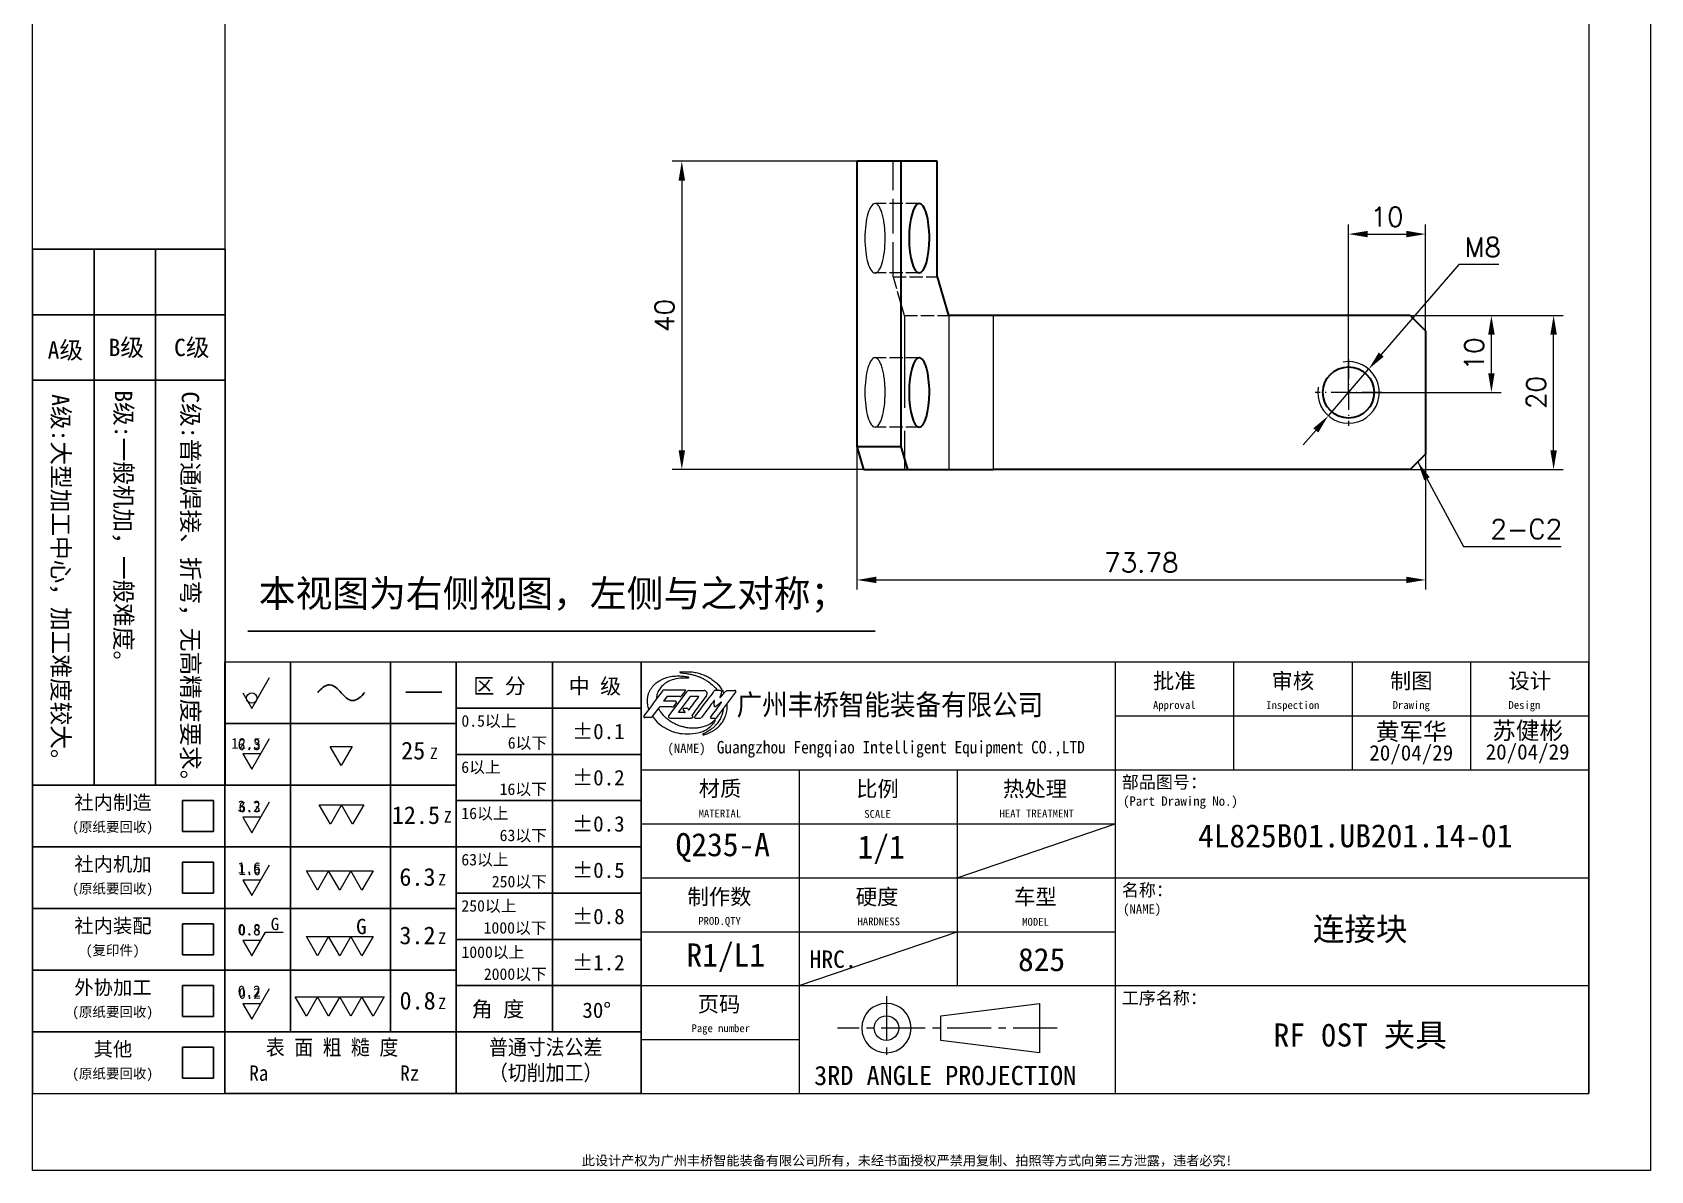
# Model space of a CAD drawing. Header units: millimetres. Extents: x -162325 to -83245, y 277409 to 326486.
# Drawn here: x -153038.7 to -152828.7, y 301368.1 to 301515.8 of the extents above; entities that cross this region are included whole.
import ezdxf
from ezdxf.enums import TextEntityAlignment as Align

# ---------------------------------------------------------------- set-up
doc = ezdxf.new("R2010")
doc.units = ezdxf.units.MM
for name, pattern in [('CENTER2', [28.575, 19.05, -3.175, 3.175, -3.175]), ('DASHDOT', [18.5, 12, -3, 0.5, -3]), ('DASHED', [15, 12, -3])]:
    doc.linetypes.add(name, pattern=pattern)
for name, color, linetype, lineweight in [('A4', 3, 'Continuous', 20), ('图框', 7, 'Continuous', 20), ('尺寸线', 3, 'Continuous', 13), ('文字', 1, 'Continuous', 13), ('细实线', 4, 'Continuous', 25)]:
    doc.layers.add(name, color=color, linetype=linetype, lineweight=lineweight)
doc.layers.add('Dim', color=3, linetype='Continuous')
doc.layers.add('MARK', color=7, linetype='Continuous')
doc.styles.add('CH-1', font='')
doc.styles.add('MX_NOTE_STANDARD', font='txt.shx', dxfattribs={"bigfont": 'extfont.shx'})
doc.styles.get("Standard").update_dxf_attribs({"font": 'txt', "bigfont": 'gbcbig.shx'})
doc.styles.get('CH-1').set_extended_font_data('SimSun')
doc.dimstyles.new('副本01', dxfattribs={"dimtxt": 2.5, "dimasz": 2.5, "dimexe": 1.25, "dimexo": 0, "dimgap": 1, "dimtad": 1, "dimdsep": 46, "dimtxsty": 'Standard', "dimcen": 1, "dimclrd": 3, "dimclre": 3, "dimclrt": 1, "dimadec": 1, "dimazin": 2, "dimtfac": 1, "dimtmove": 0, "dimatfit": 3, "dimfxl": 0, "dimtolj": 1, "dimlwd": -1, "dimlwe": -1, "dimarcsym": 0})
doc.dimstyles.new('副本01$3', dxfattribs={"dimtxt": 2.5, "dimasz": 2.5, "dimexe": 1.25, "dimexo": 0, "dimgap": 1, "dimtad": 1, "dimtih": 1, "dimtoh": 1, "dimdsep": 46, "dimtxsty": 'Standard', "dimcen": 1, "dimclrd": 3, "dimclre": 3, "dimclrt": 1, "dimadec": 1, "dimazin": 2, "dimtfac": 1, "dimtmove": 0, "dimatfit": 3, "dimfxl": 0, "dimtolj": 1, "dimlwd": -1, "dimlwe": -1, "dimarcsym": 0})

# ---------------------------------------------------------------- blocks, each defined once
blk = doc.blocks.new('A$C34C2392C')
at = {"linetype": 'CENTER2', "ltscale": 0.3}
for p, q in [((-5.53, 4.13), (-5.53, -4.13)), ((16.64, 0), (-11.88, 0))]:
    blk.add_line(p, q, dxfattribs=at)
for p, q in [((1.54, 1.6), (14.34, 3.2)), ((14.34, 3.2), (14.34, -3.2)), ((1.54, -1.6), (1.54, 1.6)), ((14.34, -3.2), (1.54, -1.6))]:
    blk.add_line(p, q)
for radius in [3.2, 1.6]:
    blk.add_arc((-5.53, 0), radius, 0, 359.9894)
blk = doc.blocks.new('A$C67844AE1')
for p, q in [((-492, 112), (0, 112)), ((-246, 112), (-246, -112)), ((-184.5, 112), (-184.5, 56)), ((-123, 112), (-123, 56)), ((-61.5, 112), (-61.5, 56)), ((0, -112), (0, 112)), ((-246, 84), (0, 84)), ((-492, 68), (-492, -112)), ((-492, 68), (-492, -112)), ((-492, -112), (-492, 68)), ((-492, 68), (-492, -112)), ((-492, 68), (-492, -112)), ((-492, 68), (-492, -112)), ((-492, 68), (-492, -112)), ((-492, 68), (-492, -112)), ((-492, 68), (-492, -112)), ((-492, -112), (-492, 68)), ((-492, 68), (-492, -112)), ((-492, 68), (-492, -112)), ((-492, 68), (-492, -112)), ((-492, 68), (-492, -112)), ((-492, 56), (0, 56)), ((-410, 56), (-410, -112)), ((-328, 56), (-328, -56)), ((-492, 28), (-246, 28)), ((-492, 0), (0, 0)), ((-492, -28), (-246, -28)), ((-492, -56), (0, -56)), ((-492, -84), (-410, -84)), ((-492, -112), (0, -112))]:
    blk.add_line(p, q)
at = {"color": 4, "ltscale": 0.5}
for p, q in [((-478.69, 93.94), (-480.4, 91.69)), ((-468.38, 96.54), (-477.68, 84.12)), ((-467.07, 97.19), (-459.37, 97.19)), ((-451.05, 97.21), (-453.64, 97.21)), ((-452.68, 83.09), (-442.89, 96.32)), ((-447.54, 97.19), (-443.33, 97.19)), ((-482.7, 88.42), (-486.55, 83.35)), ((-473.82, 90.78), (-475.13, 88.89)), ((-469.28, 85.77), (-472.57, 85.77)), ((-469.23, 85.85), (-470.11, 87.32)), ((-467.8, 87.76), (-469.94, 87.76)), ((-467.8, 87.76), (-467.42, 87.1)), ((-486.98, 83.13), (-490.13, 83.13)), ((-477.02, 82.81), (-465.96, 82.81)), ((-463.75, 82.81), (-461.35, 82.81))]:
    blk.add_line(p, q, dxfattribs=at)
for centre, radius, start, end in [((-479.96, 96.37), 1.09, 90, 143.21463), ((-478.65, 93.91), 0.0547, 90, 142.95764), ((-471.7, 94.51), 0.547, 270, 322.84702), ((-469.22, 97.24), 0.219, 322.84702, 90), ((-467.07, 95.55), 1.64, 90, 143.17909), ((-466.36, 94.15), 0.0547, 90, 143.28021), ((-462.24, 94.15), 0.0547, 323.81172, 90), ((-459.37, 95.55), 1.64, 323.50405, 90), ((-453.64, 96.66), 0.547, 90, 142.76053), ((-443.33, 96.64), 0.547, 323.51537, 90), ((-490.13, 83.68), 0.547, 143.21463, 270), ((-482.27, 88.08), 0.547, 90, 142.7804), ((-480.35, 91.65), 0.0547, 142.95764, 270), ((-477.02, 83.63), 0.821, 143.17909, 270), ((-472.57, 85.82), 0.0547, 143.28021, 270), ((-469.28, 85.82), 0.0547, 270, 30.87346), ((-467.37, 87.13), 0.0547, 209.84044, 323.81172), ((-454.06, 91.84), 0.137, 354.5829, 143.44023), ((-450.47, 90.95), 0.137, 323.3038, 127.26931), ((-486.98, 83.68), 0.547, 270, 322.7804), ((-463.75, 83.36), 0.547, 142.76053, 270), ((-461.35, 83.63), 0.821, 270, 323.34145), ((-455.78, 83.14), 0.274, 143.38703, 270), ((-453.12, 83.41), 0.547, 270, 323.51537)]:
    blk.add_arc(centre, radius, start, end, dxfattribs=at)
at = {"color": 3, "ltscale": 0.5}
for points, knots in [([(-488.04, 87.39), (-488.26, 88.17), (-488.62, 89.51), (-488.76, 91.4), (-488.68, 92.96), (-488.48, 94.48), (-488, 95.94), (-487.33, 97.33), (-486.52, 98.55), (-485.58, 99.92), (-484.11, 101.17), (-482.08, 102.53), (-479.62, 103.66), (-476.63, 104.53), (-473.49, 104.75), (-470.85, 104.68), (-469.01, 104.49), (-468.06, 104.35), (-467.6, 104.19), (-467.36, 104.11), (-467.38, 103.84), (-467.51, 103.6), (-467.67, 103.59), (-467.75, 103.59)], [0.033361, 0.033361, 0.033361, 0.033361, 0.471833, 0.793856, 1.06763, 1.327784, 1.632518, 1.904259, 2.171672, 2.434164, 2.811787, 3.221221, 3.771763, 4.287691, 4.918993, 5.487196, 5.736969, 5.935719, 6.004988, 6.011363, 6.068145, 6.111246, 6.151841, 6.151841, 6.151841, 6.151841]), ([(-467.75, 103.59), (-468.68, 103.59), (-471.11, 103.61), (-474.79, 103.2), (-478.26, 101.79), (-481.06, 99.79), (-482.97, 97.34), (-484.02, 94.85), (-483.98, 93.42), (-483.93, 92.89)], [0, 0, 0, 0, 0.511401, 1.333961, 2.006207, 2.544799, 3.201133, 3.690752, 3.982461, 3.982461, 3.982461, 3.982461]), ([(-471.87, 106.78), (-471.88, 106.81), (-471.89, 106.89), (-471.08, 106.94), (-470.13, 106.96), (-468.28, 106.92), (-466.29, 106.88), (-463.95, 106.66), (-461.43, 105.9), (-458.86, 105.11), (-456.84, 103.98), (-455.05, 102.78), (-453.35, 101.59), (-451.64, 99.9), (-450.32, 98.09), (-449.42, 96.69), (-449.1, 95.93), (-449.03, 95.74)], [0, 0, 0, 0, 0.013513, 0.041806, 0.340693, 0.661167, 1.001786, 1.450195, 1.93793, 2.441413, 2.919246, 3.201062, 3.624217, 4.053268, 4.510623, 4.853859, 4.962074, 4.962074, 4.962074, 4.962074]), ([(-453.89, 81.8), (-454.16, 81.48), (-455.09, 80.34), (-457.47, 79.09), (-460.29, 78.15), (-463.1, 77.56), (-465.75, 77.56), (-468.2, 77.74), (-470.34, 78.3), (-472.37, 78.87), (-474.59, 79.8), (-476.8, 81.11), (-479.03, 82.63), (-480.66, 84.59), (-482.11, 86.33), (-482.76, 87.47), (-483.04, 87.97)], [0, 0, 0, 0, 0.227272, 0.804496, 1.430419, 1.862632, 2.367125, 2.88024, 3.204387, 3.579335, 4.036384, 4.516387, 4.985288, 5.507707, 5.907232, 6.223175, 6.223175, 6.223175, 6.223175]), ([(-449.38, 87.54), (-449.46, 86.95), (-449.59, 86.05), (-449.95, 84.79), (-450.37, 83.78), (-450.81, 82.63), (-451.45, 81.57), (-452.25, 80.24), (-453.23, 79.21), (-454.33, 78.01), (-455.64, 77.09), (-456.98, 76.11), (-458.35, 75.36), (-459.16, 74.85), (-459.95, 74.68), (-459.94, 74.21), (-459.66, 74.19), (-459.5, 74.17)], [0.004933, 0.004933, 0.004933, 0.004933, 0.333622, 0.498315, 0.724349, 0.934741, 1.17012, 1.401267, 1.780901, 1.94954, 2.292483, 2.648069, 2.865789, 3.139575, 3.199954, 3.253921, 3.331828, 3.331828, 3.331828, 3.331828]), ([(-459.5, 74.17), (-459.15, 74.26), (-457.82, 74.59), (-455.91, 75.45), (-453.81, 76.77), (-452.04, 78.05), (-450.46, 79.78), (-449.21, 81.63), (-448.18, 83.92), (-447.35, 86.77), (-447.31, 89.06), (-447.29, 90.37)], [0, 0, 0, 0, 0.196818, 0.752706, 1.133972, 1.558354, 1.94217, 2.414014, 2.774875, 3.316286, 4.02771, 4.02771, 4.02771, 4.02771]), ([(-486.11, 83.93), (-485.59, 83.17), (-484.11, 80.96), (-480.4, 78.04), (-475.71, 75.67), (-470.4, 74.54), (-465.25, 74.57), (-460.35, 75.58), (-456.79, 77.65), (-454.68, 79.82), (-453.68, 81.05), (-453.44, 81.92), (-453.76, 82.01), (-453.85, 81.87), (-453.89, 81.8)], [0.008574, 0.008574, 0.008574, 0.008574, 0.511088, 1.461558, 2.551285, 3.372869, 4.408758, 5.360341, 6.07413, 6.646139, 6.965728, 7.014048, 7.055407, 7.097199, 7.097199, 7.097199, 7.097199])]:
    blk.add_open_spline(points, degree=3, knots=knots, dxfattribs=at)
blk.add_spline([(-471.87, 106.78), (-471.8, 106.48), (-471.33, 106.32), (-469.95, 106.19), (-468.71, 106.01), (-466.81, 105.67), (-464.7, 105.2), (-462.88, 104.66), (-461.09, 103.98), (-459.43, 103.08), (-457.89, 102.22), (-455.32, 100.34), (-454.15, 99.25), (-453.58, 98.66), (-452.29, 97.2)], degree=3, dxfattribs=at)
at = {"color": 4, "ltscale": 0.5}
for points, knots in [([(-480.84, 97.02), (-480.93, 96.9), (-481.02, 96.78), (-481.12, 96.65), (-484.27, 92.44), (-487.42, 88.22), (-490.57, 84.01)], [-0.084236, -0.084236, -0.084236, -0.084236, 0, 0, 0, 2.885251, 2.885251, 2.885251, 2.885251]), ([(-479.96, 97.46), (-479.82, 97.46), (-479.68, 97.46), (-479.54, 97.46), (-479.54, 97.46), (-479.54, 97.46), (-479.54, 97.46), (-476.38, 97.46), (-473.23, 97.46), (-470.08, 97.46), (-470.08, 97.46), (-470.08, 97.46), (-470.08, 97.46), (-469.79, 97.46), (-469.51, 97.46), (-469.22, 97.46)], [-0.077734, -0.077734, -0.077734, -0.077734, 0, 0, 0, 0, 0, 0, 1.729211, 1.729211, 1.729211, 1.729211, 1.729211, 1.729211, 1.885805, 1.885805, 1.885805, 1.885805]), ([(-471.7, 93.97), (-471.72, 93.97), (-471.75, 93.97), (-471.77, 93.97), (-471.77, 93.97), (-471.77, 93.97), (-471.77, 93.97), (-474.06, 93.97), (-476.36, 93.97), (-478.65, 93.97)], [-0.012966, -0.012966, -0.012966, -0.012966, 0, 0, 0, 0, 0, 0, 1.257183, 1.257183, 1.257183, 1.257183]), ([(-469.05, 97.11), (-469.2, 96.9), (-469.36, 96.7), (-469.52, 96.49), (-469.52, 96.49), (-469.52, 96.49), (-469.52, 96.49), (-470.05, 95.79), (-470.58, 95.09), (-471.11, 94.39), (-471.11, 94.39), (-471.11, 94.39), (-471.11, 94.39), (-471.16, 94.32), (-471.21, 94.25), (-471.26, 94.18)], [-0.1423966, -0.1423966, -0.1423966, -0.1423966, 0, 0, 0, 0, 0, 0, 0.4822707, 0.4822707, 0.4822707, 0.4822707, 0.4822707, 0.4822707, 0.529029, 0.529029, 0.529029, 0.529029]), ([(-454.08, 96.99), (-454.23, 96.79), (-454.39, 96.58), (-454.54, 96.38), (-457.68, 92.25), (-460.82, 88.12), (-463.96, 83.99), (-464.04, 83.89), (-464.11, 83.79), (-464.19, 83.69)], [-0.140102, -0.140102, -0.140102, -0.140102, 0, 0, 0, 2.844058, 2.844058, 2.844058, 2.913465, 2.913465, 2.913465, 2.913465]), ([(-451.05, 97.21), (-450.96, 97.2), (-450.76, 97.2), (-450.41, 97.03), (-450.21, 96.52), (-450.3, 95.87), (-450.55, 95.18), (-450.83, 94.49), (-451, 93.99), (-451.13, 93.7), (-451.11, 93.59), (-450.99, 93.55), (-450.82, 93.63), (-450.49, 93.98), (-449.97, 94.64), (-449.25, 95.48), (-448.57, 96.28), (-447.99, 96.81), (-447.66, 97.09), (-447.54, 97.19)], [0, 0, 0, 0, 0.047379, 0.11361, 0.198731, 0.32589, 0.467244, 0.599055, 0.733672, 0.758899, 0.77069, 0.790267, 0.820293, 0.867992, 1.054564, 1.278066, 1.476304, 1.62487, 1.711224, 1.711224, 1.711224, 1.711224]), ([(-469.94, 87.76), (-469.98, 87.77), (-470.04, 87.77), (-470.11, 87.72), (-470.16, 87.66), (-470.17, 87.58), (-470.16, 87.49), (-470.14, 87.4), (-470.13, 87.35), (-470.11, 87.32)], [0, 0, 0, 0, 0.0189462, 0.0330559, 0.0436533, 0.0575788, 0.0766083, 0.0956988, 0.1082528, 0.1082528, 0.1082528, 0.1082528]), ([(-456, 83.3), (-455.85, 83.49), (-455.71, 83.69), (-455.56, 83.88), (-455.56, 83.88), (-455.56, 83.88), (-455.56, 83.88), (-453.83, 86.21), (-452.09, 88.54), (-450.36, 90.87)], [-0.132838, -0.132838, -0.132838, -0.132838, 0, 0, 0, 0, 0, 0, 1.591518, 1.591518, 1.591518, 1.591518])]:
    blk.add_open_spline(points, degree=3, knots=knots, dxfattribs=at)
for points in [[(-466.4, 94.18), (-468.47, 91.41), (-470.54, 88.63), (-472.61, 85.86)], [(-462.19, 94.12), (-463.9, 91.78), (-465.62, 89.44), (-467.33, 87.1)], [(-466.36, 94.2), (-464.99, 94.2), (-463.61, 94.2), (-462.24, 94.2)], [(-458.05, 94.58), (-460.57, 91.18), (-463.09, 87.78), (-465.6, 84.38)], [(-476.05, 88.63), (-478.12, 88.63), (-480.19, 88.63), (-482.27, 88.63)], [(-474.4, 91.6), (-476.39, 91.6), (-478.37, 91.6), (-480.35, 91.6)], [(-454.17, 91.93), (-456.01, 89.44), (-457.9, 86.89), (-460.7, 83.14)], [(-454.14, 89.56), (-454.07, 90.32), (-454, 91.07), (-453.92, 91.83)], [(-453.14, 89.09), (-452.28, 89.74), (-451.41, 90.4), (-450.55, 91.06)], [(-455.78, 82.86), (-454.89, 82.86), (-454, 82.86), (-453.12, 82.86)]]:
    blk.add_open_spline(points, degree=3, dxfattribs=at)
for points in [[(-476.05, 88.63), (-475.64, 88.63), (-475.39, 88.67), (-475.28, 88.75), (-475.13, 88.89)], [(-473.82, 90.78), (-473.73, 90.98), (-473.72, 91.25), (-473.81, 91.45), (-473.97, 91.55), (-474.16, 91.58), (-474.4, 91.6)], [(-465.6, 84.38), (-465.63, 84.34), (-465.63, 84.25), (-465.53, 84.03), (-465.37, 83.78), (-465.15, 83.42), (-465.08, 83.29), (-465.14, 83.12), (-465.4, 82.96), (-465.69, 82.87), (-465.96, 82.81)], [(-454.14, 89.56), (-454.15, 89.22), (-454.12, 88.97), (-453.96, 88.83), (-453.76, 88.76), (-453.62, 88.78), (-453.43, 88.86), (-453.14, 89.09)]]:
    blk.add_spline(points, degree=3, dxfattribs=at)
at = {"layer": '细实线', "color": 0, "linetype": 'Continuous'}
for p, q in [((-492, 112), (-492, 56)), ((-492, 68), (-492, -112)), ((-492, 68), (-492, -112)), ((-492, 68), (-492, -112))]:
    blk.add_line(p, q, dxfattribs=at)
at = {"lineweight": 35, "xscale": 4, "yscale": 4, "zscale": 4}
blk.add_blockref('A$C34C2392C', (-342.56, -78.03), dxfattribs=at)
at = {"style": 'CH-1'}
for s, height, p in [('批准', 8.111, (-215.25, 102.29)), ('审核', 8.111, (-153.75, 102.29)), ('制图', 8.111, (-92.25, 102.29)), ('设计', 8.111, (-30.75, 102.29)), ('Approval', 4.055, (-215.25, 89.12)), ('Inspection', 4.055, (-153.75, 89.12)), ('Drawing', 4.055, (-92.25, 89.12)), ('Design  ', 4.055, (-30.75, 89.12)), ('比例', 8.111, (-369.33, 46.29)), ('MATERIAL', 4.056, (-451.13, 33.33)), ('SCALE', 4.055, (-369.28, 33.12)), ('制作数', 8.111, (-451.33, -9.71)), ('车型', 8.111, (-287.33, -9.71)), ('PROD.QTY', 4.055, (-451.28, -22.88)), ('MODEL', 4.055, (-287.28, -22.88)), ('3RD ANGLE PROJECTION', 10, (-334.19, -102.63))]:
    blk.add_text(s, height=height, dxfattribs=at).set_placement(p, align=Align.MIDDLE)
at = {"lineweight": 35, "style": 'CH-1'}
for s, height, p in [('(NAME)', 4.868, (-478.38, 64.74)), ('部品图号：', 6.489, (-242.53, 46.37)), ('(Part Drawing No.)', 4.8676, (-241.87, 37.35)), ('名称：', 6.489, (-242.53, -9.63)), ('(NAME)', 4.868, (-241.87, -18.65)), ('工序名称：', 6.489, (-242.53, -65.63))]:
    blk.add_text(s, height=height, dxfattribs=at).set_placement(p)
at = {"style": 'CH-1'}
blk.add_text('材质', height=8.111, dxfattribs=at).set_placement((-462.11, 42.24))
at = {"lineweight": 35, "style": 'CH-1'}
for s, height, p in [('热处理', 8.111, (-287.56, 46.27)), ('HEAT TREATMENT', 4.0553, (-286.66, 33.32)), ('硬度', 8.111, (-369.56, -9.73)), ('HARDNESS', 4.055, (-368.66, -22.68)), ('HRC.', 9, (-392.33, -42.26, -1000.32)), ('页码', 8.111, (-451.56, -65.73)), ('Page number', 4.0553, (-450.66, -78.68))]:
    blk.add_text(s, height=height, dxfattribs=at).set_placement(p, align=Align.MIDDLE)
at = {"layer": 'MARK', "style": 'CH-1', "width": 0.9}
blk.add_text('广州丰桥智能装备有限公司', height=10.8, dxfattribs=at).set_placement((-442.41, 84.37))
at = {"layer": 'MARK', "insert": (-452.72, 70.99), "char_height": 6.5, "width": 556.9513, "attachment_point": 1, "style": 'CH-1'}
blk.add_mtext('{\\W0.9;Guangzhou Fengqiao Intelligent Equipment CO.,LTD}', dxfattribs=at)
blk = doc.blocks.new('A$C32AF00EF')
for p, q in [((0, 0), (2.89, 5)), ((-1.44, 2.5), (0, 0))]:
    blk.add_line(p, q)
blk.add_circle((0, 1.67), 0.833)
blk = doc.blocks.new('A$C553B2148')
for p, q in [((1.44, 0), (-1.44, 0)), ((-1.44, 0), (0, -2.5)), ((0, -2.5), (2.89, 2.5))]:
    blk.add_line(p, q)
at = {"style": 'MX_NOTE_STANDARD'}
blk.add_attdef('12.5', text='', height=1.75, dxfattribs=at).set_placement((1.44, 0.28), align=Align.BOTTOM_RIGHT)
blk = doc.blocks.new('A$C1377093C')
for p, q in [((0, 0), (-1.44, 2.5)), ((-1.44, 2.5), (1.44, 2.5)), ((1.44, 2.5), (0, 0))]:
    blk.add_line(p, q)
blk = doc.blocks.new('A$C6D2D6B6B')
for p, q in [((0, 0), (-1.44, 2.5)), ((-1.44, 2.5), (1.44, 2.5)), ((1.44, 2.5), (0, 0)), ((1.44, 2.5), (4.33, 2.5)), ((2.89, 0), (1.44, 2.5)), ((4.33, 2.5), (2.89, 0))]:
    blk.add_line(p, q)
blk = doc.blocks.new('A$C62DD302B')
for p, q in [((-2.89, 0), (-4.33, 2.5)), ((-4.33, 2.5), (-1.44, 2.5)), ((-1.44, 2.5), (-2.89, 0)), ((-1.44, 2.5), (1.44, 2.5)), ((0, 0), (-1.44, 2.5)), ((1.44, 2.5), (0, 0)), ((2.89, 0), (1.44, 2.5)), ((1.44, 2.5), (4.33, 2.5)), ((4.33, 2.5), (2.89, 0))]:
    blk.add_line(p, q)
blk = doc.blocks.new('A$C077E39D2')
for p, q in [((-4.33, -2.5), (-5.77, 0)), ((-5.77, 0), (-2.89, 0)), ((-2.89, 0), (-4.33, -2.5)), ((-2.89, 0), (0, 0)), ((-1.44, -2.5), (-2.89, 0)), ((0, 0), (-1.44, -2.5)), ((1.44, -2.5), (0, 0)), ((0, 0), (2.89, 0)), ((2.89, 0), (1.44, -2.5)), ((4.33, -2.5), (2.89, 0)), ((2.89, 0), (5.77, 0)), ((5.77, 0), (4.33, -2.5))]:
    blk.add_line(p, q)
blk = doc.blocks.new('A$C09D43E00')
for p, q in [((0, 0), (1.78, 3.08)), ((1.78, 3.08), (4.07, 3.08)), ((1.15, 2), (-1.15, 2)), ((-1.15, 2), (0, 0))]:
    blk.add_line(p, q)
at = {"style": 'MX_NOTE_STANDARD'}
blk.add_attdef('12.5', text='', height=1.4, dxfattribs=at).set_placement((1.15, 2.22), align=Align.BOTTOM_RIGHT)
at = {"layer": '细实线', "color": 0, "style": 'CH-1'}
blk.add_text('G', height=1.6, dxfattribs=at).set_placement((2.47, 3.33))
blk = doc.blocks.new('A$C339E5D7D')
for p, q in [((-2.89, 0), (-4.33, 2.5)), ((-4.33, 2.5), (-1.44, 2.5)), ((-1.44, 2.5), (-2.89, 0)), ((-1.44, 2.5), (1.44, 2.5)), ((0, 0), (-1.44, 2.5)), ((1.44, 2.5), (0, 0)), ((2.89, 0), (1.44, 2.5)), ((1.44, 2.5), (4.33, 2.5)), ((4.33, 2.5), (2.89, 0))]:
    blk.add_line(p, q)
at = {"layer": '细实线', "color": 0, "style": 'CH-1'}
blk.add_text('G', height=2, dxfattribs=at).set_placement((2.13, 2.81))
blk = doc.blocks.new('54')
for p, q in [((5360.79, 6053.19), (5468.79, 6053.19)), ((5468.79, 6047.19), (5468.79, 5957.19)), ((5468.79, 6047.19), (5468.79, 5957.19)), ((5468.79, 5957.19), (5468.79, 6047.19)), ((5468.79, 6047.19), (5468.79, 5957.19)), ((5468.79, 6047.19), (5468.79, 5957.19)), ((5468.79, 6047.19), (5468.79, 5957.19)), ((5468.79, 6047.19), (5468.79, 5957.19)), ((5468.79, 6047.19), (5468.79, 5957.19)), ((5468.79, 6047.19), (5468.79, 5957.19)), ((5468.79, 5957.19), (5468.79, 6047.19)), ((5468.79, 6047.19), (5468.79, 5957.19)), ((5468.79, 6047.19), (5468.79, 5957.19)), ((5468.79, 6047.19), (5468.79, 5957.19)), ((5468.79, 6047.19), (5468.79, 5957.19))]:
    blk.add_line(p, q)
at = {"layer": '细实线', "color": 0, "linetype": 'Continuous'}
for p, q in [((5360.79, 6053.19), (5360.79, 5941.19)), ((5377.79, 6053.19), (5377.79, 5957.19)), ((5403.79, 6053.19), (5403.79, 5957.19)), ((5420.79, 6053.19), (5420.79, 5941.19)), ((5445.79, 6053.19), (5445.79, 5957.19)), ((5468.79, 6053.19), (5468.79, 5941.19)), ((5407.7, 6045.29), (5417.04, 6045.29)), ((5468.79, 6047.19), (5468.79, 5957.19)), ((5468.79, 6047.19), (5468.79, 5957.19)), ((5468.79, 6047.19), (5468.79, 5957.19)), ((5420.79, 6041.19), (5468.79, 6041.19)), ((5360.79, 6037.19), (5420.79, 6037.19)), ((5420.79, 6029.19), (5468.79, 6029.19)), ((5360.79, 6021.19), (5420.79, 6021.19)), ((5420.79, 6017.19), (5468.79, 6017.19)), ((5360.79, 6005.19), (5420.79, 6005.19)), ((5420.79, 6005.19), (5468.79, 6005.19)), ((5420.79, 5993.19), (5468.79, 5993.19)), ((5360.79, 5989.19), (5420.79, 5989.19)), ((5420.79, 5981.19), (5468.79, 5981.19)), ((5360.79, 5973.19), (5420.79, 5973.19)), ((5420.79, 5969.19), (5468.79, 5969.19)), ((5360.79, 5957.19), (5468.79, 5957.19)), ((5360.79, 5957.19), (5468.79, 5957.19)), ((5360.79, 5941.19), (5468.79, 5941.19))]:
    blk.add_line(p, q, dxfattribs=at)
at = {"layer": '细实线', "color": 0, "linetype": 'Continuous', "start_tangent": (0.606347, 0.7952), "end_tangent": (0.584547, 0.81136)}
blk.add_spline([(5384.88, 6045.23), (5386.3, 6046.61), (5387.98, 6047.24), (5389.51, 6046.59), (5390.93, 6045.19), (5392.37, 6043.78), (5393.91, 6043.13), (5395.61, 6043.82), (5397.01, 6045.27)], degree=3, dxfattribs=at)
for name, p, xscale, yscale, zscale in [('A$C32AF00EF', (5367.73, 6041.13), 1.600000000000364, 1.600000000000364, 1.600000000000364), ('A$C1377093C', (5390.94, 6026.26), 2, 2, 2), ('A$C6D2D6B6B', (5388.15, 6011.08), 2, 2, 2), ('A$C62DD302B', (5390.57, 5993.94), 2, 2, 2), ('A$C077E39D2', (5390.57, 5966.26), 2, 2, 2)]:
    blk.add_blockref(name, p, dxfattribs=dict(xscale=xscale, yscale=yscale, zscale=zscale))
ref = blk.add_blockref('A$C553B2148', (5367.73, 6029.35), dxfattribs=dict(xscale=1.600000000000364, yscale=1.600000000000364, zscale=1.600000000000364))
ref.add_attrib('12.5', '12.5', dxfattribs={"height": 2.8, "style": 'CH-1'}).set_placement((5370.04, 6029.8), align=Align.BOTTOM_RIGHT)
ref = blk.add_blockref('A$C553B2148', (5367.73, 6012.86), dxfattribs=dict(xscale=1.600000000000364, yscale=1.600000000000364, zscale=1.600000000000364))
ref.add_attrib('12.5', '6.3', dxfattribs={"height": 2.8, "style": 'CH-1'}).set_placement((5370.04, 6013.31), align=Align.BOTTOM_RIGHT)
ref = blk.add_blockref('A$C553B2148', (5367.73, 5996.56), dxfattribs=dict(xscale=1.600000000000364, yscale=1.600000000000364, zscale=1.600000000000364))
ref.add_attrib('12.5', '1.6', dxfattribs={"height": 2.8, "style": 'CH-1'}).set_placement((5370.04, 5997.01), align=Align.BOTTOM_RIGHT)
at = {"lineweight": 35}
ref = blk.add_blockref('A$C09D43E00', (5367.73, 5976.92), dxfattribs=dict(at, xscale=2, yscale=2, zscale=2))
ref.add_attrib('12.5', '0.8', dxfattribs={"height": 2.8, "style": 'CH-1'}).set_placement((5370.04, 5981.37), align=Align.BOTTOM_RIGHT)
at = {"lineweight": 35, "xscale": 2, "yscale": 2, "zscale": 2}
blk.add_blockref('A$C339E5D7D', (5390.57, 5976.92), dxfattribs=at)
ref = blk.add_blockref('A$C553B2148', (5367.73, 5964.47), dxfattribs=dict(xscale=1.600000000000364, yscale=1.600000000000364, zscale=1.600000000000364))
ref.add_attrib('12.5', '0.2', dxfattribs={"height": 2.8, "style": 'CH-1'}).set_placement((5370.04, 5964.92), align=Align.BOTTOM_RIGHT)
at = {"style": 'CH-1', "width": 0.9}
for s, p in [('表 面 粗 糙 度', (5388.59, 5953.25)), ('普通寸法公差', (5444.02, 5953.25)), ('Ra              Rz', (5389.17, 5946.45)), ('（切削加工）', (5444.02, 5946.67))]:
    blk.add_text(s, height=4, dxfattribs=at).set_placement(p, align=Align.MIDDLE)
at = {"layer": '细实线', "color": 0, "style": 'CH-1'}
for s, height, p in [('区 分', 4, (5432.03, 6046.97)), ('中 级', 4, (5456.79, 6046.97)), ('0.5以上', 3, (5429.3, 6037.89)), ('6以下', 3, (5439.3, 6032.14)), ('6以上', 3, (5427.22, 6025.89)), ('16以下', 3, (5438.2, 6020.14)), ('16以上', 3, (5428.26, 6013.89)), ('63以下', 3, (5438.2, 6008.14)), ('63以上', 3, (5428.26, 6001.89)), ('250以下', 3, (5437.19, 5996.14)), ('250以上', 3, (5429.3, 5989.89)), ('1000以下', 3, (5436.08, 5984.14)), ('1000以上', 3, (5430.33, 5977.89)), ('2000以下', 3, (5436.13, 5972.14)), ('角 度', 4, (5431.63, 5963.15))]:
    blk.add_text(s, height=height, dxfattribs=at).set_placement(p, align=Align.MIDDLE)
for s, height, p in [('%%P0.1', 4, (5450.91, 6033.15)), ('6.3', 2.944, (5364.07, 6030.28)), ('25', 4.6, (5406.51, 6027.88)), ('Z', 3, (5414, 6027.96)), ('%%P0.2', 4, (5450.91, 6021.15)), ('3.2', 2.944, (5364.07, 6014.28)), ('12.5', 4.6, (5404.08, 6011.13)), ('Z', 3, (5417.58, 6011.47)), ('%%P0.3', 4, (5450.91, 6009.15)), ('1.6', 2.944, (5364.07, 5998.28)), ('6.3', 4.6, (5406.05, 5995.09)), ('Z', 3, (5416.15, 5995.17)), ('%%P0.5', 4, (5450.91, 5997.15)), ('%%P0.8', 4, (5450.91, 5985.15)), ('0.8', 2.944, (5364.07, 5982.28)), ('3.2', 4.6, (5406.05, 5979.93)), ('Z', 3, (5416.15, 5980.01)), ('%%P1.2', 4, (5450.91, 5973.15)), ('0.2', 2.944, (5364.07, 5966.28)), ('0.8', 4.6, (5406.1, 5963)), ('Z', 3, (5416.15, 5963.08)), ('30°', 4, (5453.55, 5960.81))]:
    blk.add_text(s, height=height, dxfattribs=at).set_placement(p)
blk = doc.blocks.new('fenlei')
at = {"layer": '图框'}
for points in [[(-25, 32), (0, 32), (0, 40), (-25, 40)], [(-25, 24), (0, 24), (0, 32), (-25, 32)], [(-25, 16), (0, 16), (0, 24), (-25, 24)], [(-25, 8), (0, 8), (0, 16), (-25, 16)], [(-25, 0), (0, 0), (0, 8), (-25, 8)]]:
    blk.add_lwpolyline(points, close=True, dxfattribs=at)
at = {"layer": '细实线'}
for points in [[(-5.5, 38), (-1.5, 38), (-1.5, 34), (-5.5, 34)], [(-5.5, 30), (-1.5, 30), (-1.5, 26), (-5.5, 26)], [(-5.5, 22), (-1.5, 22), (-1.5, 18), (-5.5, 18)], [(-5.5, 14), (-1.5, 14), (-1.5, 10), (-5.5, 10)], [(-5.5, 6), (-1.5, 6), (-1.5, 2), (-5.5, 2)]]:
    blk.add_lwpolyline(points, close=True, dxfattribs=at)
at = {"style": 'CH-1'}
for s, height, p in [('社内制造', 1.836, (-14.54, 37.8)), ('(原纸要回收)', 1.285, (-14.58, 34.52)), ('社内机加', 1.836, (-14.54, 29.8)), ('(原纸要回收)', 1.285, (-14.58, 26.52)), ('社内装配', 1.836, (-14.54, 21.8)), ('(复印件)', 1.285, (-14.58, 18.52)), ('外协加工', 1.836, (-14.54, 13.8)), ('(原纸要回收)', 1.285, (-14.58, 10.52)), ('其他', 1.836, (-14.54, 5.8)), ('(原纸要回收)', 1.285, (-14.58, 2.52))]:
    blk.add_text(s, height=height, dxfattribs=at).set_placement(p, align=Align.MIDDLE)
blk = doc.blocks.new('机加分类')
at = {"layer": '细实线'}
for p, q in [((-94, -8.5), (-94, 0)), ((-94, 0), (-86, 0)), ((-86, -8.5), (-86, 0)), ((-86, 0), (-78, 0)), ((-86, 0), (-86, -8.5)), ((-78, -8.5), (-78, 0)), ((-78, 0), (-69, 0)), ((-78, 0), (-78, -8.5)), ((-69, 0), (-69, -8.5)), ((-86, -8.5), (-94, -8.5)), ((-94, -17), (-94, -8.5)), ((-94, -8.5), (-86, -8.5)), ((-78, -8.5), (-86, -8.5)), ((-86, -17), (-86, -8.5)), ((-86, -8.5), (-78, -8.5)), ((-86, -8.5), (-86, -17)), ((-69, -8.5), (-78, -8.5)), ((-78, -17), (-78, -8.5)), ((-78, -8.5), (-69, -8.5)), ((-78, -8.5), (-78, -17)), ((-69, -8.5), (-69, -17)), ((-86, -17), (-94, -17)), ((-94, -69.55), (-94, -17)), ((-78, -17), (-86, -17)), ((-86, -69.55), (-86, -17)), ((-86, -17), (-86, -69.55)), ((-69, -17), (-78, -17)), ((-78, -69.55), (-78, -17)), ((-78, -17), (-78, -69.55)), ((-69, -17), (-69, -69.55)), ((-86, -69.55), (-94, -69.55)), ((-78, -69.55), (-86, -69.55)), ((-69, -69.55), (-78, -69.55))]:
    blk.add_line(p, q, dxfattribs=at)
at = {"layer": '文字', "color": 1, "linetype": 'Continuous', "style": 'CH-1'}
blk.add_text('A级', height=2.25, dxfattribs=at).set_placement((-89.72, -14.22, -250.08), align=Align.CENTER)
for s, p in [('B级', (-81.81, -12.71, -250.08)), ('C级', (-73.31, -12.71, -250.08))]:
    blk.add_text(s, height=2.25, dxfattribs=at).set_placement(p, align=Align.MIDDLE)
for s, p in [('A级:大型加工中心，加工难度较大。', (-90.3, -43.36)), ('B级:一般机加，一般难度。', (-82.16, -36.72)), ('C级:普通焊接、折弯，无高精度要求。', (-73.47, -44.53))]:
    blk.add_text(s, height=2.25, rotation=270, dxfattribs=at).set_placement(p, align=Align.MIDDLE)
blk = doc.blocks.new('1比1 竖框')
at = {"layer": '图框'}
for p, q in [((0, 0), (0, 297)), ((210, 297), (210, 0)), ((25, 10), (25, 289)), ((202, 289), (202, 10)), ((30.07, 10), (202, 10)), ((210, 0), (0, 0))]:
    blk.add_line(p, q, dxfattribs=at)
blk.add_blockref('机加分类', (94, 119.55))
for name, p, xscale, yscale, zscale in [('54', (-2655.4, -2960.59), 0.5, 0.5, 0.5), ('A$C67844AE1', (202, 38), 0.25, 0.25, 0.25)]:
    blk.add_blockref(name, p, dxfattribs=dict(at, xscale=xscale, yscale=yscale, zscale=zscale))
blk.add_blockref('fenlei', (25, 10), dxfattribs=at)
at = {"layer": '图框', "insert": (113.5, 0.5), "char_height": 1.25, "width": 177, "attachment_point": 8}
blk.add_mtext('{\\fSimSun|b1|i0|c134|p2;此设计产权为广州丰桥智能装备有限公司所有，未经书面授权严禁用复制、拍照等方式向第三方泄露，违者必究!}', dxfattribs=at)
blk = doc.blocks.new('*D466')
at = {"layer": 'Defpoints', "color": 0, "transparency": 16777216}
for p in [(-152931.65, 301462.05), (-152857.86, 301461.05), (-152857.86, 301444.73)]:
    blk.add_point(p, dxfattribs=at)
at = {"layer": '尺寸线', "color": 3, "transparency": 16777216}
for p, q in [((-152931.65, 301462.05), (-152931.65, 301443.48)), ((-152857.86, 301461.05), (-152857.86, 301443.48)), ((-152929.15, 301444.73), (-152860.36, 301444.73))]:
    blk.add_line(p, q, dxfattribs=at)
for points in [[(-152929.15, 301445.15), (-152929.15, 301444.32), (-152931.65, 301444.73)], [(-152860.36, 301445.15), (-152860.36, 301444.32), (-152857.86, 301444.73)]]:
    blk.add_solid(points, dxfattribs=at)
at = {"layer": '尺寸线', "color": 1, "transparency": 16777216, "insert": (-152894.75, 301446.98), "char_height": 2.5, "attachment_point": 5}
blk.add_mtext('\\A1;73.78', dxfattribs=at)
blk = doc.blocks.new('*D467')
at = {"layer": 'Defpoints', "color": 0, "transparency": 16777216}
for p in [(-152931.65, 301499.05), (-152954.38, 301459.05), (-152930.77, 301459.05)]:
    blk.add_point(p, dxfattribs=at)
at = {"layer": '尺寸线', "color": 3, "transparency": 16777216}
for p, q in [((-152931.65, 301499.05), (-152955.63, 301499.05)), ((-152954.38, 301496.55), (-152954.38, 301461.55)), ((-152930.77, 301459.05), (-152955.63, 301459.05))]:
    blk.add_line(p, q, dxfattribs=at)
for points in [[(-152954.8, 301496.55), (-152953.96, 301496.55), (-152954.38, 301499.05)], [(-152954.8, 301461.55), (-152953.96, 301461.55), (-152954.38, 301459.05)]]:
    blk.add_solid(points, dxfattribs=at)
at = {"layer": '尺寸线', "color": 1, "transparency": 16777216, "insert": (-152956.63, 301479.05), "char_height": 2.5, "attachment_point": 5, "rotation": 90}
blk.add_mtext('\\A1;40', dxfattribs=at)
blk = doc.blocks.new('*D468')
at = {"layer": 'Defpoints', "color": 0, "transparency": 16777216}
for p in [(-152857.86, 301489.6), (-152857.86, 301477.05), (-152867.86, 301469.05)]:
    blk.add_point(p, dxfattribs=at)
at = {"layer": '尺寸线', "color": 3, "transparency": 16777216}
for p, q in [((-152867.86, 301469.05), (-152867.86, 301490.85)), ((-152857.86, 301477.05), (-152857.86, 301490.85)), ((-152865.36, 301489.6), (-152860.36, 301489.6))]:
    blk.add_line(p, q, dxfattribs=at)
for points in [[(-152865.36, 301490.02), (-152865.36, 301489.18), (-152867.86, 301489.6)], [(-152860.36, 301490.02), (-152860.36, 301489.18), (-152857.86, 301489.6)]]:
    blk.add_solid(points, dxfattribs=at)
at = {"layer": '尺寸线', "color": 1, "transparency": 16777216, "insert": (-152862.86, 301491.85), "char_height": 2.5, "attachment_point": 5}
blk.add_mtext('\\A1;10', dxfattribs=at)
blk = doc.blocks.new('*D469')
at = {"layer": 'Defpoints', "color": 0, "transparency": 16777216}
for p in [(-152859.87, 301479.05), (-152849.32, 301479.05), (-152867.86, 301469.05)]:
    blk.add_point(p, dxfattribs=at)
at = {"layer": '尺寸线', "color": 3, "transparency": 16777216}
for p, q in [((-152859.87, 301479.05), (-152848.07, 301479.05)), ((-152849.32, 301471.55), (-152849.32, 301476.55)), ((-152867.86, 301469.05), (-152848.07, 301469.05))]:
    blk.add_line(p, q, dxfattribs=at)
for points in [[(-152849.74, 301476.55), (-152848.9, 301476.55), (-152849.32, 301479.05)], [(-152849.74, 301471.55), (-152848.9, 301471.55), (-152849.32, 301469.05)]]:
    blk.add_solid(points, dxfattribs=at)
at = {"layer": '尺寸线', "color": 1, "transparency": 16777216, "insert": (-152851.57, 301474.05), "char_height": 2.5, "attachment_point": 5, "rotation": 90}
blk.add_mtext('\\A1;10', dxfattribs=at)
blk = doc.blocks.new('*D470')
at = {"layer": 'Defpoints', "color": 0, "transparency": 16777216}
for p in [(-152865.25, 301472.08), (-152870.48, 301466.03)]:
    blk.add_point(p, dxfattribs=at)
at = {"layer": '尺寸线', "color": 3, "transparency": 16777216}
for p, q in [((-152853.53, 301485.66), (-152863.62, 301473.97)), ((-152848.36, 301485.66), (-152853.53, 301485.66)), ((-152870.48, 301466.03), (-152865.25, 301472.08)), ((-152872.11, 301464.13), (-152873.74, 301462.24))]:
    blk.add_line(p, q, dxfattribs=at)
for points in [[(-152863.93, 301474.25), (-152863.3, 301473.7), (-152865.25, 301472.08)], [(-152872.43, 301464.41), (-152871.79, 301463.86), (-152870.48, 301466.03)]]:
    blk.add_solid(points, dxfattribs=at)
at = {"layer": '尺寸线', "color": 1, "transparency": 16777216, "insert": (-152850.44, 301487.91), "char_height": 2.5, "attachment_point": 5, "style": 'MX_NOTE_STANDARD'}
blk.add_mtext('\\A1;\\A1;M8', dxfattribs=at)
blk = doc.blocks.new('*D471')
at = {"layer": 'Defpoints', "color": 0, "transparency": 16777216}
for p in [(-152859.86, 301479.05), (-152841.25, 301479.05), (-152859.87, 301459.05)]:
    blk.add_point(p, dxfattribs=at)
at = {"layer": '尺寸线', "color": 3, "transparency": 16777216}
for p, q in [((-152859.86, 301479.05), (-152840, 301479.05)), ((-152841.25, 301461.55), (-152841.25, 301476.55)), ((-152859.87, 301459.05), (-152840, 301459.05))]:
    blk.add_line(p, q, dxfattribs=at)
for points in [[(-152841.67, 301476.55), (-152840.83, 301476.55), (-152841.25, 301479.05)], [(-152841.67, 301461.55), (-152840.83, 301461.55), (-152841.25, 301459.05)]]:
    blk.add_solid(points, dxfattribs=at)
at = {"layer": '尺寸线', "color": 1, "transparency": 16777216, "insert": (-152843.5, 301469.05), "char_height": 2.5, "attachment_point": 5, "rotation": 90}
blk.add_mtext('\\A1;20', dxfattribs=at)

msp = doc.modelspace()

# ---------------------------------------------------------------- linework, layer by layer
at = {"color": 7, "lineweight": 35}
for p, q in [((-152925.907, 301499.054), (-152931.645, 301499.054)), ((-152931.645, 301462.054), (-152931.645, 301499.054)), ((-152925.907, 301462.054), (-152925.907, 301499.054)), ((-152921.229, 301499.054), (-152925.907, 301499.054)), ((-152921.229, 301484.054), (-152921.229, 301499.054)), ((-152921.229, 301484.054), (-152919.768, 301479.054)), ((-152919.732, 301479.054), (-152919.768, 301479.054)), ((-152913.994, 301479.054), (-152919.732, 301479.054)), ((-152859.863, 301479.054), (-152913.994, 301479.054)), ((-152857.874, 301477.054), (-152859.874, 301479.054)), ((-152857.863, 301477.054), (-152859.863, 301479.054)), ((-152857.874, 301477.054), (-152857.874, 301461.054)), ((-152857.863, 301477.054), (-152857.863, 301461.054)), ((-152931.645, 301462.054), (-152925.907, 301462.054)), ((-152930.768, 301459.054), (-152931.645, 301462.054)), ((-152925.03, 301459.054), (-152925.907, 301462.054)), ((-152859.874, 301459.054), (-152857.874, 301461.054)), ((-152857.863, 301461.054), (-152859.863, 301459.054)), ((-152930.768, 301459.054), (-152925.03, 301459.054)), ((-152925.03, 301459.054), (-152919.732, 301459.054)), ((-152919.732, 301459.054), (-152913.994, 301459.054)), ((-152859.863, 301459.054), (-152913.994, 301459.054))]:
    msp.add_line(p, q, dxfattribs=at)
at = {"color": 1, "linetype": 'DASHED', "lineweight": 13, "ltscale": 0.375}
msp.add_line((-152926.967, 301484.054), (-152926.967, 301499.054), dxfattribs=at)
at = {"color": 1, "linetype": 'DASHED', "lineweight": 13, "ltscale": 0.143445}
for p, q in [((-152923.568, 301493.554), (-152929.306, 301493.554)), ((-152923.568, 301484.554), (-152929.306, 301484.554)), ((-152925.505, 301479.054), (-152919.768, 301479.054)), ((-152923.568, 301473.554), (-152929.306, 301473.554)), ((-152923.568, 301464.554), (-152929.306, 301464.554))]:
    msp.add_line(p, q, dxfattribs=at)
at = {"color": 1, "linetype": 'DASHED', "lineweight": 13, "ltscale": 0.130233}
msp.add_line((-152926.967, 301484.054), (-152925.505, 301479.054), dxfattribs=at)
at = {"color": 1, "linetype": 'DASHED', "lineweight": 13, "ltscale": 0.143457}
msp.add_line((-152926.967, 301484.054), (-152921.229, 301484.054), dxfattribs=at)
at = {"color": 1, "linetype": 'DASHED', "lineweight": 13}
for p, q in [((-152925.47, 301479.054), (-152925.47, 301459.054)), ((-152913.994, 301479.054), (-152913.994, 301459.054))]:
    msp.add_line(p, q, dxfattribs=at)
at = {"color": 7, "lineweight": 13}
for p, q in [((-152919.732, 301479.054), (-152919.732, 301459.054)), ((-152913.994, 301479.054), (-152913.994, 301459.054))]:
    msp.add_line(p, q, dxfattribs=at)
at = {"color": 1, "linetype": 'DASHED', "lineweight": 13, "ltscale": 0.000280762}
for p, q in [((-152857.874, 301477.054), (-152857.863, 301477.054)), ((-152857.874, 301461.054), (-152857.863, 301461.054))]:
    msp.add_line(p, q, dxfattribs=at)
at = {"color": 2, "linetype": 'DASHDOT', "lineweight": 13, "ltscale": 0.216028}
for p, q in [((-152867.863, 301473.374), (-152867.863, 301464.733)), ((-152863.543, 301469.054), (-152872.184, 301469.054))]:
    msp.add_line(p, q, dxfattribs=at)
at = {"color": 7, "lineweight": 35}
msp.add_circle((-152867.863, 301469.054), 3.323, dxfattribs=at)
at = {"color": 7, "lineweight": 13}
msp.add_arc((-152867.863, 301469.054), 4, 169.99999, 100.00001, dxfattribs=at)
at = {"color": 1, "linetype": 'DASHED', "lineweight": 13}
for centre, start_param, end_param in [((-152929.306, 301489.054), 3.1415927, 6.2831853), ((-152929.306, 301489.054), 1.5707963, 3.1415927), ((-152929.306, 301489.054), 0, 1.5707963), ((-152929.306, 301469.054), 3.1415927, 6.2831853), ((-152929.306, 301469.054), 1.5707963, 3.1415927), ((-152929.306, 301469.054), 0, 1.5707963)]:
    msp.add_ellipse(centre, major_axis=(0, -4.5), ratio=0.2923717, start_param=start_param, end_param=end_param, dxfattribs=at)
at = {"color": 7, "lineweight": 35}
for centre, start_param, end_param in [((-152923.568, 301489.054), 3.1415927, 6.2831853), ((-152923.568, 301489.054), 1.5707963, 3.1415927), ((-152923.568, 301489.054), 0, 1.5707963), ((-152923.568, 301469.054), 3.1415927, 6.2831853), ((-152923.568, 301469.054), 1.5707963, 3.1415927), ((-152923.568, 301469.054), 0, 1.5707963)]:
    msp.add_ellipse(centre, major_axis=(0, -4.5), ratio=0.2923717, start_param=start_param, end_param=end_param, dxfattribs=at)
at = {"layer": 'A4'}
msp.add_lwpolyline([(-153038.658, 301665.094), (-152828.658, 301665.094), (-152828.658, 301368.094), (-153038.658, 301368.094)], close=True, dxfattribs=at)
at = {"layer": 'Dim', "color": 6}
msp.add_line((-153010.712, 301438.094), (-152929.285, 301438.094), dxfattribs=at)
at = {"layer": '尺寸线'}
for p, q in [((-152918.658, 301406.094), (-152898.158, 301413.094)), ((-152939.158, 301392.094), (-152918.658, 301399.094))]:
    msp.add_line(p, q, dxfattribs=at)

# ---------------------------------------------------------------- block references
at = {"layer": '图框'}
msp.add_blockref('1比1 竖框', (-153038.658, 301368.094), dxfattribs=at)

# ---------------------------------------------------------------- texts
at = {"layer": '尺寸线', "color": 1, "insert": (-152849.455, 301450.088), "char_height": 2.5, "attachment_point": 7, "style": 'MX_NOTE_STANDARD'}
msp.add_mtext('2-C2', dxfattribs=at)
at = {"layer": '文字', "color": 1, "linetype": 'Continuous', "style": 'CH-1'}
for s, height, p in [('黄军华', 2.25, (-152859.72, 301425.103)), ('苏健彬', 2.25, (-152844.619, 301425.231)), ('20/04/29', 2, (-152844.619, 301422.263)), ('20/04/29', 2, (-152859.72, 301422.135)), ('4L825B01.UB201.14-01', 3, (-152866.988, 301411.512, -250.081)), ('Q235-A', 3, (-152949.06, 301410.031, -250.081)), ('1/1', 3, (-152928.518, 301409.842, -250.081)), ('连接块', 3, (-152866.35, 301399.482, -250.081)), ('R1/L1', 3, (-152948.681, 301395.831, -250.081)), ('825', 3, (-152907.691, 301395.453, -250.081)), ('RF 0ST 夹具', 3, (-152866.35, 301385.743, -250.081))]:
    msp.add_text(s, height=height, dxfattribs=at).set_placement(p, align=Align.MIDDLE)
at = {"layer": '文字', "insert": (-153009.281, 301444.732), "char_height": 3.5, "width": 83.0241, "attachment_point": 1, "style": 'CH-1'}
msp.add_mtext('本视图为右侧视图，左侧与之对称；', dxfattribs=at)

# ---------------------------------------------------------------- dimensions: what is measured, and where the dimension line sits
at = {"layer": '尺寸线'}
for base, p1, p2, picture, middle in [((-152954.381, 301459.054), (-152931.645, 301499.054), (-152930.768, 301459.054), '*D467', (-152956.631, 301479.054)), ((-152849.319, 301479.054), (-152867.863, 301469.054), (-152859.874, 301479.054), '*D469', (-152851.569, 301474.054)), ((-152841.25, 301479.054), (-152859.874, 301459.054), (-152859.863, 301479.054), '*D471', (-152843.5, 301469.054))]:
    dim = msp.add_linear_dim(base=base, p1=p1, p2=p2, angle=90, dimstyle='副本01', dxfattribs=at)
    dim.commit()
    dim.dimension.update_dxf_attribs({"geometry": picture, "text_midpoint": middle})
for base, p1, p2, picture, middle in [((-152857.863, 301489.6), (-152867.863, 301469.054), (-152857.863, 301477.054), '*D468', (-152862.863, 301491.85)), ((-152857.863, 301444.732), (-152931.645, 301462.054), (-152857.863, 301461.054), '*D466', (-152894.754, 301446.982))]:
    dim = msp.add_linear_dim(base=base, p1=p1, p2=p2, dimstyle='副本01', dxfattribs=at)
    dim.commit()
    dim.dimension.update_dxf_attribs({"geometry": picture, "text_midpoint": middle})
dim = msp.add_diameter_dim_2p(p1=(-152870.476, 301466.025), p2=(-152865.249, 301472.082), text='\\A1;M8', dimstyle='副本01$3', override={"dimtxsty": 'MX_NOTE_STANDARD'}, dxfattribs=at)
dim.commit()
dim.dimension.update_dxf_attribs({"geometry": '*D470', "text_midpoint": (-152850.445, 301485.662), "dimtype": 163})

# ---------------------------------------------------------------- leaders
at = {"layer": '尺寸线', "annotation_type": 0, "has_hookline": 1, "hookline_direction": 0, "text_width": 9.167}
msp.add_leader([(-152858.874, 301460.054), (-152852.955, 301449.088), (-152850.455, 301449.088)], dimstyle='副本01', override={"dimgap": 1, "dimtad": 1}, dxfattribs=at)

doc.saveas('drawing.dxf')
